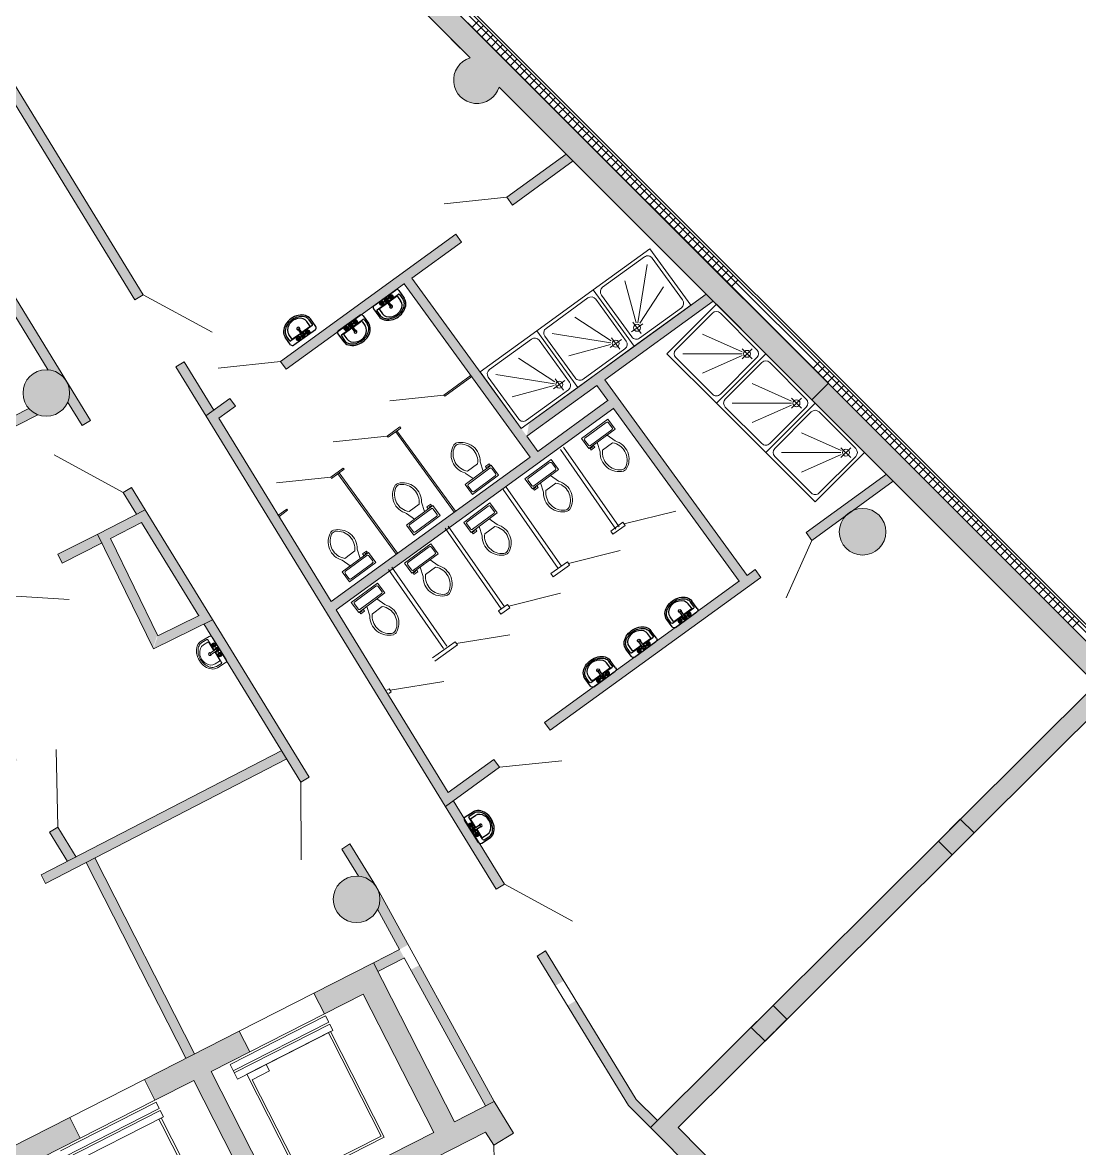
# Model space of a CAD drawing. Header units: millimetres. Extents: x 72919 to 485785, y -53256 to 338519.
# Drawn here: x 359332 to 372947, y 57430 to 71936 of the extents above; entities that cross this region are included whole.
import ezdxf

# ---------------------------------------------------------------- set-up
doc = ezdxf.new("R2010")
doc.units = ezdxf.units.MM
doc.linetypes.add('CONTI', pattern=[0])
for name, color, linetype, lineweight in [('door', 177, 'Continuous', 9), ('equipments', 137, 'CONTI', 20), ('lifts', 7, 'Continuous', 35), ('wall', 5, 'Continuous', 40)]:
    doc.layers.add(name, color=color, linetype=linetype, lineweight=lineweight)

# ---------------------------------------------------------------- blocks, each defined once
blk = doc.blocks.new('meb-WC')
at = {"color": 0}
for p, q in [((190, -120), (190, -40)), ((-200, -190), (-200, -170)), ((-200, -170), (-160, -170)), ((-140, -190), (-200, -190)), ((-160, -170), (-160, -160)), ((-140, -160), (-140, -190)), ((-80, -160), (-120, -280)), ((80, -280), (-80, -280)), ((80, -160), (120, -280))]:
    blk.add_line(p, q, dxfattribs=at)
blk.add_lwpolyline([(210, -160), (210, 0), (-210, 0), (-210, -160)], close=True, dxfattribs=at)
for points in [[(-190, -40), (-190, -120)], [(170, -20), (-170, -20)], [(-170, -140), (170, -140)]]:
    blk.add_lwpolyline(points, dxfattribs=at)
for centre, radius, start, end in [((-172, -38), 17.7, 81.8699, 188.1301), ((-172, -122), 17.7, 171.8699, 278.1301), ((172, -38), 17.7, 351.8699, 98.1301), ((172, -122), 17.7, 261.8699, 8.1301), ((70, -432), 243, 141.4691, 247.9714), ((84, -436), 227, 136.3677, 238.9468), ((-70, -432), 243, 292.0284, 38.5307), ((-84, -436), 227, 301.053, 43.6321), ((0, -558), 80, 245.7318, 294.2682), ((0, -580), 80, 254.8605, 285.1395)]:
    blk.add_arc(centre, radius, start, end, dxfattribs=at)
blk = doc.blocks.new('meb-sink400')
at = {"color": 0}
for p, q in [((-170, 0), (170, 0)), ((-200, -30), (-200, -150)), ((-180, -77), (-180, -150)), ((-170, -67), (-10, -67)), ((-144, -83), (-144, -150)), ((-134, -73), (-10, -73)), ((-82, -33), (-88, -33)), ((-82, -38), (-88, -38)), ((-75, -26), (-75, -20)), ((-75, -45), (-75, -50)), ((-70, -26), (-70, -20)), ((-70, -45), (-70, -50)), ((-63, -33), (-58, -33)), ((-63, -38), (-58, -38)), ((-10, -53), (-10, -125)), ((10, -125), (10, -53)), ((10, -67), (170, -67)), ((10, -73), (134, -73)), ((63, -33), (58, -33)), ((63, -38), (58, -38)), ((70, -26), (70, -20)), ((70, -45), (70, -50)), ((75, -26), (75, -20)), ((75, -45), (75, -50)), ((82, -33), (88, -33)), ((82, -38), (88, -38)), ((144, -83), (144, -150)), ((180, -77), (180, -150)), ((200, -30), (200, -150))]:
    blk.add_line(p, q, dxfattribs=at)
for centre, radius in [((-72, -35), 27.5), ((-92, -35), 5.59), ((-72, -35), 10), ((-72, -15), 5.59), ((-72, -55), 5.59), ((-52, -35), 5.59), ((0, -35), 10), ((72, -35), 27.5), ((52, -35), 5.59), ((72, -35), 10), ((72, -15), 5.59), ((72, -55), 5.59), ((92, -35), 5.59)]:
    blk.add_circle(centre, radius, dxfattribs=at)
for centre, radius, start, end in [((-170, -30), 30, 90, 180), ((-170, -77), 10, 90, 180), ((-134, -83), 10, 90, 180), ((-72, -35), 20, 105.2407, 164.2093), ((-72, -35), 20, 196.2342, 253.9047), ((-72, -35), 20, 16.4412, 74.0789), ((-72, -35), 20, 286.12, 344.0884), ((0, -35), 30, 289.6514, 250.3603), ((0, -35), 20, 300.3431, 239.7554), ((0, -139), 18.9, 122.0133, 57.9867), ((0, -125), 10, 180, 0), ((72, -35), 20, 106.12, 164.0884), ((72, -35), 20, 196.4413, 254.0789), ((72, -35), 20, 16.2342, 73.9047), ((72, -35), 20, 285.2407, 344.2093), ((134, -83), 10, 0, 90), ((170, -30), 30, 0, 90), ((170, -77), 10, 0, 90)]:
    blk.add_arc(centre, radius, start, end, dxfattribs=at)
for major_axis, ratio in [((-200, 0), 0.75), ((-144, 0), 0.803012)]:
    blk.add_ellipse((0, -150), major_axis=major_axis, ratio=ratio, start_param=0, end_param=3.141593, dxfattribs=at)
blk.add_open_spline([(-180, -150), (-180, -168), (-175, -187), (-153, -221), (-136, -237), (-95, -262), (-70, -271), (-17, -281), (11, -281), (64, -273), (90, -264), (132, -240), (149, -225), (173, -191), (179, -173), (180, -153), (180, -151), (180, -150)], degree=3, knots=[0, 0, 0, 0, 0.443801, 0.443801, 0.887603, 0.887603, 1.331404, 1.331404, 1.775206, 1.775206, 2.219007, 2.219007, 2.662809, 2.662809, 3.10661, 3.10661, 3.141593, 3.141593, 3.141593, 3.141593], dxfattribs=at)
blk = doc.blocks.new('shover')
at = {"color": 0}
for p, q in [((0, 0), (-900, 0)), ((-900, 0), (-900, -900)), ((0, -900), (0, 0)), ((-855, -117), (-855, -783)), ((-117, -45), (-783, -45)), ((-169, -82), (-169, -262)), ((-45, -783), (-45, -117)), ((-233, -197), (-754, -397)), ((-214, -217), (-754, -757)), ((-197, -233), (-397, -754)), ((-259, -172), (-79, -172)), ((-783, -855), (-117, -855)), ((-900, -900), (0, -900))]:
    blk.add_line(p, q, dxfattribs=at)
blk.add_circle((-169, -172), 45)
for centre, start, end in [((-783, -117), 90, 180), ((-117, -117), 0, 90), ((-783, -783), 180, 270), ((-117, -783), 270, 0)]:
    blk.add_arc(centre, 72, start, end, dxfattribs=at)

msp = doc.modelspace()

# ---------------------------------------------------------------- hatches: boundary and pattern name
at = {"ltscale": 500, "true_color": 0x000000}
h = msp.add_hatch(color=18, dxfattribs=at)
h.dxf.hatch_style = 1
edge = h.paths.add_edge_path()
edge.add_line((360305.69984, 76694.77037), (376528.51519, 60471.95502))
edge.add_line((376528.51519, 60471.95502), (375421.37394, 59559.01294))
edge.add_arc((375121.37416, 59558.65153), 300, -299.100038895, 0.06902313, ccw=False)
edge.add_line((375267.27495, 59820.7831), (376082.87999, 60493.32616))
edge.add_line((376082.87999, 60493.32616), (365471.55657, 71104.64957))
edge.add_arc((365184.81902, 71192.86281), 300, 107.100227327, 342.899772673, ccw=False)
edge.add_line((365096.60578, 71479.60036), (359673.61185, 76902.59429))
edge.add_line((359673.61185, 76902.59429), (359928.27879, 77157.26123))
edge.add_arc((360140.41082, 76945.1292), 300, -56.566869317, 135, ccw=False)
h = msp.add_hatch(color=18, dxfattribs=at)
h.dxf.hatch_style = 1
edge = h.paths.add_edge_path()
edge.add_line((360305.69984, 76694.77037), (376528.51519, 60471.95502))
edge.add_line((376528.51519, 60471.95502), (375421.37394, 59559.01294))
edge.add_arc((375121.37416, 59558.65153), 300, -299.100038895, 0.06902313, ccw=False)
edge.add_line((375267.27495, 59820.7831), (376082.87999, 60493.32616))
edge.add_line((376082.87999, 60493.32616), (365471.55657, 71104.64957))
edge.add_arc((365184.81902, 71192.86281), 300, 107.100227327, 342.899772673, ccw=False)
edge.add_line((365096.60578, 71479.60036), (359673.61185, 76902.59429))
edge.add_line((359673.61185, 76902.59429), (359928.27879, 77157.26123))
edge.add_arc((360140.41082, 76945.1292), 300, -56.566869317, 135, ccw=False)
h = msp.add_hatch(color=18, dxfattribs=at)
h.dxf.hatch_style = 1
h.paths.add_polyline_path([(360886.96843, 68427.11025), (360780.3884, 68361.79793), (358198.94317, 72574.33369), (358305.66572, 72639.41343)])
h = msp.add_hatch(color=18, dxfattribs=at)
h.dxf.hatch_style = 1
edge = h.paths.add_edge_path()
edge.add_arc((359636.90708, 67158.17491), 305.07322, 36.591659339, 85.603513804)
edge.add_line((359660.29335, 67462.35045), (358132.82193, 69957.93015))
edge.add_line((358132.82193, 69957.93015), (354647.31613, 68291.80354))
edge.add_line((354647.31613, 68291.80354), (354593.43611, 68404.51405))
edge.add_line((354593.43611, 68404.51405), (358065.74501, 70064.41311))
edge.add_line((358065.74501, 70064.41311), (357616.51656, 70797.48732))
edge.add_line((357616.51656, 70797.48732), (357723.09658, 70862.79964))
edge.add_line((357723.09658, 70862.79964), (359881.85167, 67340.0315))
h = msp.add_hatch(color=18, dxfattribs=at)
h.dxf.hatch_style = 1
h.paths.add_polyline_path([(365642.51717, 69584.77325), (365571.98294, 69681.85529), (366337.88814, 70238.318), (366423.79866, 70152.40748)])
h = msp.add_hatch(color=18, dxfattribs=at)
h.dxf.hatch_style = 1
h.paths.add_polyline_path([(362730.05599, 67468.74634), (362659.52176, 67565.82838), (364916.67917, 69205.74924), (364987.2134, 69108.6672)])
h = msp.add_hatch(color=18, dxfattribs=at)
h.dxf.hatch_style = 1
h.paths.add_polyline_path([(364251.00794, 68573.78262), (364348.08998, 68644.31685), (365970.37727, 66411.42995), (365873.29523, 66340.89571)])
h = msp.add_hatch(color=18, dxfattribs=at)
h.dxf.hatch_style = 1
h.paths.add_polyline_path([(365829.30881, 66605.59402), (365855.85662, 66773.21029), (368142.00895, 68434.19719), (368227.91947, 68348.28667)])
h = msp.add_hatch(color=18, dxfattribs=at)
h.dxf.hatch_style = 1
edge = h.paths.add_edge_path()
edge.add_arc((359638.39608, 67163.15066), 300, 0, 360)
h = msp.add_hatch(color=18, dxfattribs=at)
h.dxf.hatch_style = 1
h.paths.add_polyline_path([(361308.11195, 67500.63136), (361694.17096, 66870.64032), (361795.61079, 66944.34067), (361414.69198, 67565.94368)])
h = msp.add_hatch(color=18, dxfattribs=at)
h.dxf.hatch_style = 1
h.paths.add_polyline_path([(359529.95906, 66883.434, -0.11983052), (359413.63136, 66964.45285), (358676.44367, 66588.83554), (358731.39337, 66476.54303)])
h.paths.add_polyline_path([(359894.18813, 67319.90023, -0.13831676), (359938.39608, 67163.15066, -0.0998778968), (359914.92526, 67046.8252), (360100.57636, 66743.87013), (360207.15639, 66809.18245)])
h = msp.add_hatch(color=18, dxfattribs=at)
h.dxf.hatch_style = 1
h.paths.add_polyline_path([(366735.40785, 67263.91351), (366832.48988, 67334.44774), (368664.27419, 64813.21293), (368567.19215, 64742.6787)])
h = msp.add_hatch(color=18, dxfattribs=at)
h.dxf.hatch_style = 1
h.paths.add_polyline_path([(361857.06748, 66834.48307), (361696.79153, 66866.36393), (362004.21799, 67089.72233), (362074.75222, 66992.64029)])
h = msp.add_hatch(color=18, dxfattribs=at)
h.dxf.hatch_style = 1
h.paths.add_polyline_path([(363366.51647, 64371.28618), (363303.62276, 64473.91938), (366876.47631, 67069.74943), (366947.01054, 66972.66739)])
h = msp.add_hatch(color=18, dxfattribs=at)
h.dxf.hatch_style = 1
h.paths.add_polyline_path([(361696.79153, 66866.36393), (361864.4078, 66839.81612), (364811.19417, 62013.78644), (364776.70564, 61840.4009)])
h = msp.add_hatch(color=18, dxfattribs=at)
h.dxf.hatch_style = 1
h.paths.add_polyline_path([(369495.2844, 65268.64903), (369424.75017, 65365.73107), (370459.02814, 66117.178), (370544.93865, 66031.26749)])
h = msp.add_hatch(color=18, dxfattribs=at)
h.dxf.hatch_style = 1
h.paths.add_polyline_path([(360734.87994, 65948.01589), (360632.56312, 65885.31606), (360805.57371, 65602.98843), (360912.82485, 65657.63618)])
h.paths.add_polyline_path([(360352.17969, 65231.68186), (360297.37462, 65344.0454), (359788.89702, 65084.96047), (359844.6411, 64973.07803)])
h = msp.add_hatch(color=18, dxfattribs=at)
h.dxf.hatch_style = 1
h.paths.add_polyline_path([(360301.83032, 65346.31572), (360912.82485, 65657.63618), (361778.28599, 64245.33195), (361019.37134, 63875.18455), (361074.62076, 64035.64373), (361606.94204, 64295.27416), (360868.50665, 65500.29121), (360461.77785, 65292.11867), (361069.83954, 64045.44638), (361015.50304, 63883.1155)])
h = msp.add_hatch(color=18, dxfattribs=at)
h.dxf.hatch_style = 1
edge = h.paths.add_edge_path()
edge.add_arc((370153.09659, 65375.75717), 300, 0, 360)
h = msp.add_hatch(color=18, dxfattribs=at)
h.dxf.hatch_style = 1
h.paths.add_polyline_path([(366130.70295, 62817.95718), (366057.22979, 62919.08431), (368769.4464, 64889.62502), (368839.98063, 64792.54298)])
h = msp.add_hatch(color=18, dxfattribs=at)
h.dxf.hatch_style = 1
h.paths.add_polyline_path([(357956.02506, 64010.76169), (357898.72434, 64121.85629), (356085.61003, 63198.0064), (356141.35623, 63086.11972)])
h.paths.add_polyline_path([(358223.11089, 64146.85196), (358210.79004, 64140.57402), (358111.71505, 64089.47044), (359157.02986, 62367.56384), (359263.88184, 62432.43028)])
h.paths.add_polyline_path([(359788.25925, 61569.22206), (359681.4069, 61504.3554), (359907.52271, 61131.31305), (360018.88258, 61188.75325)])
h.paths.add_polyline_path([(359033.84959, 64559.95379), (358978.10339, 64671.84048), (358166.02825, 64258.05768), (358223.32897, 64146.96308)])
h = msp.add_hatch(color=18, dxfattribs=at)
h.dxf.hatch_style = 1
h.paths.add_polyline_path([(362886.28019, 62437.24975), (362779.69893, 62371.93945), (362915.86566, 62149.73554), (363022.44568, 62215.04787)])
h.paths.add_polyline_path([(361780.91057, 64241.04904), (361668.04168, 64185.9992), (362779.69893, 62371.93945), (362886.28019, 62437.24975)])
h.paths.add_polyline_path([(362667.54774, 62554.95357), (362511.59692, 62474.51302), (362577.08637, 62367.64395), (362733.03719, 62448.08449)])
h = msp.add_hatch(color=18, dxfattribs=at)
h.dxf.hatch_style = 1
h.paths.add_polyline_path([(367418.74089, 57696.99294), (367775.79884, 57699.61748), (369430.54365, 59346.29451), (369430.54365, 59346.29451), (369700.20176, 59614.03413), (369699.24594, 59614.9968), (371335.32099, 61241.78501), (371331.66808, 61245.64826), (371607.77967, 61506.72753), (371604.12675, 61510.59077), (373339.68421, 63236.37588), (373162.91931, 63413.16038), (371432.94823, 61691.62535), (371437.57529, 61690.12649), (371161.4637, 61429.04722), (371163.50389, 61423.49493), (369523.75575, 59791.74447), (369524.05717, 59791.44089), (369254.39906, 59523.70127), (369254.39906, 59523.70127)])
h = msp.add_hatch(color=18, dxfattribs=at)
h.dxf.hatch_style = 1
h.paths.add_polyline_path([(361238.29088, 59258.87696, -0.0006088544), (361128.24454, 59199.51891), (361437.32601, 58592.91251), (361548.70182, 58649.66132)])
h.paths.add_polyline_path([(360262.58479, 61173.80759), (360151.49126, 61116.50476), (361128.24454, 59199.51891, 0.0006088544), (361238.29088, 59258.87696)])
h.paths.add_polyline_path([(362577.08637, 62367.64395), (362511.59692, 62474.51302), (359570.09708, 60957.2665), (359627.3992, 60846.17435)])
h = msp.add_hatch(color=18, dxfattribs=at)
h.dxf.hatch_style = 1
h.paths.add_polyline_path([(364776.70564, 61840.4009), (364803.25345, 62008.01717), (365401.92603, 62442.97825), (365472.46026, 62345.89621)])
h = msp.add_hatch(color=18, dxfattribs=at)
h.dxf.hatch_style = 1
h.paths.add_polyline_path([(364880.76605, 61909.82486), (364779.34048, 61836.10123), (365432.39563, 60770.41209), (365538.97565, 60835.72441)])
h = msp.add_hatch(color=18, dxfattribs=at)
h.dxf.hatch_style = 1
edge = h.paths.add_edge_path()
edge.add_line((364299.02805, 60055.06585), (364189.43823, 59995.08238))
edge.add_line((364189.43823, 59995.08238), (363906.17511, 60511.0685))
edge.add_arc((363635.5101, 60640.45341), 300, 334.450989518, 445.814665287)
edge.add_line((363657.40498, 60939.65336), (363443.58921, 61288.56898))
edge.add_line((363443.58921, 61288.56898), (363550.16923, 61353.8813))
edge.add_line((363550.16923, 61353.8813), (363891.3078, 60797.19375))
edge.add_line((363891.3078, 60797.19375), (364299.02805, 60055.06585))
h = msp.add_hatch(color=18, dxfattribs=at)
h.dxf.hatch_style = 1
edge = h.paths.add_edge_path()
edge.add_arc((363635.5101, 60640.45341), 300, 0, 360)
h = msp.add_hatch(color=18, dxfattribs=at)
h.dxf.hatch_style = 1
h.paths.add_polyline_path([(364068.69466, 59933.56045), (363851.41395, 59822.85037), (363908.16277, 59711.47456), (364134.20894, 59826.65086)])
h.paths.add_polyline_path([(364189.43823, 59995.08238), (364068.69466, 59933.56045), (364134.20894, 59826.65086), (364249.62034, 59885.45592)])
h.paths.add_polyline_path([(364443.45644, 59792.12014), (364333.88089, 59731.96868), (365296.7456, 57978.03466), (365408.17432, 58034.81043)])
h = msp.add_hatch(color=18, dxfattribs=at)
h.dxf.hatch_style = 1
h.paths.add_polyline_path([(366066.6992, 59974.55785), (365960.11918, 59909.24552), (367139.03265, 57985.43359), (367422.31376, 57700.54839), (367510.91784, 57788.72048), (367237.97592, 58063.20795)])
h.paths.add_polyline_path([(366301.76652, 59590.83205), (366458.51609, 59335.04), (366351.9931, 59269.7654), (366195.24353, 59525.55745)], flags=16)
h = msp.add_hatch(color=18, dxfattribs=at)
h.dxf.hatch_style = 1
edge = h.paths.add_edge_path()
edge.add_line((363851.25414, 59822.87033), (364895.43229, 57773.55532))
edge.add_line((364895.43229, 57773.55532), (365408.17432, 58034.81043))
edge.add_line((365408.17432, 58034.81043), (365657.58269, 57627.81296))
edge.add_line((365657.58269, 57627.81296), (365657.57184, 57627.83066))
edge.add_line((365657.57184, 57627.83066), (365401.77979, 57471.08109))
edge.add_line((365401.77979, 57471.08109), (365297.28008, 57641.60913))
edge.add_line((365297.28008, 57641.60913), (357906.7533, 53875.94765))
edge.add_line((357906.7533, 53875.94765), (359424.08732, 50212.77928))
edge.add_arc((359384.92946, 49915.34582), 300, 57, 82.500000012, ccw=False)
edge.add_line((359548.32117, 50166.94699), (367046.89753, 53987.66248))
edge.add_arc((367632.62412, 54117.75615), 600, 135.977512186, 192.522487814, ccw=False)
edge.add_line((367201.18386, 54534.72054), (366342.27721, 55936.3288))
edge.add_line((366342.27721, 55936.3288), (366598.06926, 56093.07837))
edge.add_line((366598.06926, 56093.07837), (367456.97591, 54691.47011))
edge.add_arc((367632.62412, 54117.75615), 600, -138.522487814, 107.022487814, ccw=False)
edge.add_line((367183.09468, 53720.36052), (359684.51832, 49899.64503))
edge.add_arc((359384.92946, 49915.34582), 300, 142.499999996, 357, ccw=False)
edge.add_line((359146.92346, 50097.97425), (357523.46476, 54017.35025))
edge.add_line((357523.46476, 54017.35025), (360217.64804, 55390.1052))
edge.add_line((360217.64804, 55390.1052), (359173.46989, 57439.4202))
edge.add_line((359173.46989, 57439.4202), (359939.7355, 57829.85203))
edge.add_line((359939.7355, 57829.85203), (360075.93265, 57562.55008))
edge.add_line((360075.93265, 57562.55008), (359576.969, 57308.3154))
edge.add_line((359576.969, 57308.3154), (360484.95, 55526.30235))
edge.add_line((360484.95, 55526.30235), (362445.16435, 56525.08145))
edge.add_line((362445.16435, 56525.08145), (361537.18335, 58307.0945))
edge.add_line((361537.18335, 58307.0945), (361038.2197, 58052.85982))
edge.add_line((361038.2197, 58052.85982), (360902.02255, 58320.16177))
edge.add_line((360902.02255, 58320.16177), (362122.70149, 58942.12876))
edge.add_line((362122.70149, 58942.12876), (362258.89864, 58674.8268))
edge.add_line((362258.89864, 58674.8268), (361759.93498, 58420.59212))
edge.add_line((361759.93498, 58420.59212), (362667.91598, 56638.57907))
edge.add_line((362667.91598, 56638.57907), (364628.13033, 57637.35817))
edge.add_line((364628.13033, 57637.35817), (363720.14934, 59419.37122))
edge.add_line((363720.14934, 59419.37122), (363221.18568, 59165.13654))
edge.add_line((363221.18568, 59165.13654), (363084.98853, 59432.4385))
edge.add_line((363084.98853, 59432.4385), (363851.25414, 59822.87033))
h = msp.add_hatch(color=18, dxfattribs=at)
h.dxf.hatch_style = 1
h.paths.add_polyline_path([(367763.52572, 57711.95074), (367406.65729, 57708.6357), (369174.07751, 55938.86517), (368999.31474, 55757.48523), (369179.34489, 55584.023), (369350.39479, 55761.54948), (370973.97019, 54128.78049), (371152.96308, 54303.32986)])

# ---------------------------------------------------------------- linework, layer by layer
at = {"color": 18, "ltscale": 500, "true_color": 0x000000}
for p, q in [((371128.61565, 61388.62247), (371411.40827, 61671.51526)), ((371411.40827, 61671.51526), (371588.21627, 61494.76988)), ((371305.42365, 61211.87708), (371128.61565, 61388.62247)), ((371588.21627, 61494.76988), (371305.42365, 61211.87708)), ((368719.24693, 58989.67814), (369002.03955, 59272.57094)), ((369002.03955, 59272.57094), (369178.84754, 59095.82555)), ((369178.84754, 59095.82555), (368896.05492, 58812.93275)), ((368896.05492, 58812.93275), (368719.24693, 58989.67814))]:
    msp.add_line(p, q, dxfattribs=at)
for points in [[(415650.43379, 180914.99944, 0.4142135624), (336810.43379, 259754.99944), (221610.43379, 259754.99944, 0.4142135624), (142770.43379, 180914.99944), (142770.43379, 104414.99944, 0.4142135624), (221610.43379, 25574.99944), (336810.43379, 25574.99944, 0.4142135624), (415650.43379, 104414.99944)], [(414950.43379, 180914.99944, 0.4142135624), (336810.43379, 259054.99944), (221610.43379, 259054.99944, 0.4142135624), (143470.43379, 180914.99944), (143470.43379, 104414.99944, 0.4142135624), (221610.43379, 26274.99944), (336810.43379, 26274.99944, 0.4142135624), (414950.43379, 104414.99944)]]:
    msp.add_lwpolyline(points, format="xyb", close=True, dxfattribs=at)
at = {"layer": 'door', "linetype": 'ByBlock', "ltscale": 0.1}
for p, q in [((365569.04401, 69685.90038), (364763.48128, 69601.23232)), ((360886.96843, 68427.11025), (361774.57371, 67945.1799)), ((362656.58283, 67569.87347), (361851.0201, 67485.20541)), ((359740.69463, 66364.63391), (360628.29992, 65882.70357)), ((369498.22332, 65264.60395), (369168.76664, 64524.63213)), ((359033.88978, 64559.97427), (359932.19594, 64504.78334)), ((359788.25925, 61569.22206), (359765.96217, 62568.97345)), ((365475.39919, 62341.85113), (366280.96192, 62426.51918)), ((362915.86566, 62149.73554), (362919.20453, 61149.74112)), ((365538.97565, 60835.72441), (366417.79276, 60358.56565)), ((365401.77979, 57471.08109), (365425.33905, 56571.3895))]:
    msp.add_line(p, q, dxfattribs=at)
at = {"layer": 'equipments'}
for p, q in [((365109.17441, 67392.61781), (364758.07912, 67137.53215)), ((365120.93011, 67376.43747), (364769.83483, 67121.35182)), ((364758.07912, 67137.53215), (364061.9138, 67064.36223)), ((364769.83483, 67121.35182), (364758.07912, 67137.53215)), ((364029.96383, 66608.52543), (363333.7985, 66535.3555)), ((364191.76723, 66726.08248), (364029.96383, 66608.52543)), ((364041.71954, 66592.34509), (364029.96383, 66608.52543)), ((364203.52293, 66709.90214), (364041.71954, 66592.34509)), ((364891.1667, 65627.33757), (364138.80157, 66662.87932)), ((364907.34704, 65639.09327), (364154.98191, 66674.63502)), ((364203.52293, 66709.90214), (364191.76723, 66726.08248)), ((366301.45927, 66465.07384), (367017.3764, 65438.62372)), ((366260.44897, 66436.47043), (366976.3661, 65410.02031)), ((363463.65193, 66197.07575), (363301.84854, 66079.5187)), ((363475.40764, 66180.89541), (363313.60424, 66063.33836)), ((363475.40764, 66180.89541), (363463.65193, 66197.07575)), ((363301.84854, 66079.5187), (362605.68321, 66006.34878)), ((363313.60424, 66063.33836), (363301.84854, 66079.5187)), ((364146.87106, 65086.57513), (363394.50594, 66122.11689)), ((364163.0514, 65098.33084), (363410.68628, 66133.87259)), ((365522.53632, 65921.21792), (366232.3876, 64903.46474)), ((365563.27386, 65950.21241), (366273.12514, 64932.45923)), ((362735.53664, 65668.06902), (362622.27426, 65585.77909)), ((362747.29234, 65651.88868), (362632.75654, 65568.67355)), ((362747.29234, 65651.88868), (362735.53664, 65668.06902)), ((367080.28589, 65476.26141), (367745.59627, 65641.52785)), ((364815.54162, 65449.03879), (365539.84952, 64410.55835)), ((366908.75749, 65384.86358), (367066.69853, 65497.27639)), ((366937.75067, 65344.1279), (367093.87325, 65455.24644)), ((367066.69853, 65497.27639), (367093.87325, 65455.24644)), ((364774.80409, 65420.0443), (365499.11198, 64381.56386)), ((366937.75067, 65344.1279), (366908.75749, 65384.86358)), ((366365.11524, 64967.24655), (367030.42561, 65132.51298)), ((366138.01741, 64836.29779), (366351.52788, 64988.26152)), ((366351.52788, 64988.26152), (366378.7026, 64946.23158)), ((364046.16549, 64891.49506), (364756.01677, 63873.74187)), ((364087.1758, 64920.09847), (364797.02707, 63902.34529)), ((366167.01058, 64795.5621), (366378.7026, 64946.23158)), ((366167.01058, 64795.5621), (366138.01741, 64836.29779)), ((365594.37515, 64418.68075), (366259.68553, 64583.94718)), ((365462.92509, 64355.80824), (365580.78779, 64439.69572)), ((365580.78779, 64439.69572), (365607.96252, 64397.66578)), ((365491.91827, 64315.07256), (365462.92509, 64355.80824)), ((365491.91827, 64315.07256), (365607.96252, 64397.66578)), ((364919.28284, 63938.1912), (365610.43119, 64049.15945)), ((364612.38006, 63750.44214), (364905.69548, 63959.20617)), ((364641.37323, 63709.70646), (364932.8702, 63917.17623)), ((364905.69548, 63959.20617), (364932.8702, 63917.17623)), ((364066.01138, 63336.65576), (364757.15973, 63447.62402)), ((364025.8816, 63333.0083), (364054.97944, 63353.71837)), ((364052.61371, 63290.66333), (364082.15417, 63311.68842)), ((364054.97944, 63353.71837), (364082.15417, 63311.68842))]:
    msp.add_line(p, q, dxfattribs=at)
at = {"layer": 'lifts', "color": 0, "lineweight": 20, "ltscale": 100000}
for p, q in [((363085.11649, 59432.47857), (362122.83391, 58942.16007)), ((360902.16063, 58320.18196), (359939.87805, 57829.86346))]:
    msp.add_line(p, q, dxfattribs=at)
for points in [[(363234.93603, 59138.44778), (362005.35273, 58511.92969)], [(363275.7959, 59058.25757), (362046.21261, 58431.73948)], [(363221.31607, 59165.17785), (362259.03349, 58674.85935)], [(363234.93603, 59138.44778), (363275.7959, 59058.25757)], [(363289.41586, 59031.52749), (362059.83257, 58405.00941)], [(363330.27574, 58951.33728), (362100.69244, 58324.81919)], [(363315.49045, 58837.18214), (363272.36058, 58921.82737)], [(363289.41586, 59031.52749), (363330.27574, 58951.33728)], [(363315.49045, 58837.18214), (363951.08851, 57589.7788)], [(362100.69244, 58324.81919), (362005.35273, 58511.92969)], [(362513.5883, 58428.58339), (362470.45843, 58513.22862)], [(363951.08851, 57589.7788), (362926.43576, 57067.68039), (362290.8377, 58315.08374), (362513.5883, 58428.58339)], [(361051.98017, 58026.15118), (359822.39688, 57399.63309)], [(361038.36022, 58052.88125), (360076.07764, 57562.56274)], [(361051.98017, 58026.15118), (361092.84005, 57945.96096)], [(361092.84005, 57945.96096), (359863.25675, 57319.44287)], [(361106.46001, 57919.23089), (359876.87671, 57292.7128)], [(361106.46001, 57919.23089), (361147.31988, 57839.04067)], [(361147.31988, 57839.04067), (359917.73659, 57212.52259)], [(361116.1348, 57823.15072), (361808.48269, 56464.37208), (360730.3698, 55915.03375), (360038.02191, 57273.8124)], [(361132.5346, 57724.88554), (361089.40473, 57809.53076)], [(361132.5346, 57724.88554), (361768.13266, 56477.48219)]]:
    msp.add_lwpolyline(points, dxfattribs=at)
msp.add_lwpolyline([(363991.43854, 57576.66868), (362913.32565, 57027.33036), (362220.97776, 58386.109), (363299.09065, 58935.44733)], close=True, dxfattribs=at)
at = {"layer": 'wall', "color": 18, "lineweight": 18, "ltscale": 0.007407, "true_color": 0x000000}
for p, q in [((377086.57272, 60022.99077), (360360.24648, 76749.31701)), ((377086.57272, 60022.99077), (360360.24648, 76749.31701)), ((360780.3884, 68361.79793), (358198.94317, 72574.33369)), ((360886.96843, 68427.11025), (358305.52319, 72639.64601)), ((365066.16649, 71934.30372), (369711.85805, 67288.61216)), ((365096.60578, 71479.60036), (364854.03446, 71722.17168)), ((369499.72601, 67076.48013), (365471.55657, 71104.64957)), ((357723.09658, 70862.79964), (360207.15639, 66809.18245)), ((366334.94922, 70242.36308), (365569.04401, 69685.90038)), ((366423.79866, 70152.40748), (365642.51717, 69584.77325)), ((359662.20706, 67459.22382), (358132.82193, 69957.93015)), ((365642.51717, 69584.77325), (365569.04401, 69685.90038)), ((364913.74025, 69209.79432), (362656.58283, 67569.87347)), ((364987.2134, 69108.6672), (364913.74025, 69209.79432)), ((364987.2134, 69108.6672), (364348.08998, 68644.31685)), ((364348.08998, 68644.31685), (365755.83566, 66706.72115)), ((364251.00794, 68573.78262), (362730.05599, 67468.74634)), ((364246.96285, 68570.84369), (365869.25015, 66337.95679)), ((360886.96843, 68427.11025), (360780.3884, 68361.79793)), ((368139.07003, 68438.24227), (365755.83566, 66706.72115)), ((368227.91947, 68348.28667), (366832.48988, 67334.44774)), ((361308.11195, 67500.63136), (361414.69198, 67565.94368)), ((361696.79153, 66866.36393), (361308.11195, 67500.63136)), ((361414.69198, 67565.94368), (361798.23136, 66940.06428)), ((362656.58283, 67569.87347), (362730.05599, 67468.74634)), ((366832.48988, 67334.44774), (368664.27419, 64813.21293)), ((366731.36276, 67260.97458), (365829.30881, 66605.59402)), ((366731.36276, 67260.97458), (366872.43122, 67066.8105)), ((369711.85805, 67288.61216), (369499.72601, 67076.48013)), ((360100.57636, 66743.87013), (359913.00776, 67049.95427)), ((362001.27907, 67093.76741), (361693.85261, 66870.40902)), ((362001.27907, 67093.76741), (362074.75222, 66992.64029)), ((366876.47631, 67069.74943), (365970.37727, 66411.42995)), ((358676.3717, 66588.79887), (359414.82272, 66965.05988)), ((362074.75222, 66992.64029), (361861.06961, 66837.39079)), ((366949.94946, 66968.6223), (363373.19464, 64369.95781)), ((366945.90438, 66965.68338), (368563.14707, 64739.73978)), ((360207.15639, 66809.18245), (360100.57636, 66743.87013)), ((364776.70564, 61840.4009), (361696.79153, 66866.36393)), ((363307.88596, 64476.53188), (361861.33068, 66837.09556)), ((365829.30881, 66605.59402), (365970.37727, 66411.42995)), ((365869.25015, 66337.95679), (363307.68036, 64476.8674)), ((370459.02814, 66117.178), (369424.75017, 65365.73107)), ((370547.87758, 66027.2224), (369498.22332, 65264.60395)), ((360734.87994, 65948.01589), (360628.29992, 65882.70357)), ((360801.31051, 65600.37594), (360628.29992, 65882.70357)), ((360912.82485, 65657.63618), (360734.87994, 65948.01589)), ((360301.83032, 65346.31572), (360912.82485, 65657.63618)), ((360912.82485, 65657.63618), (361778.28599, 64245.33195)), ((360464.05591, 65287.66777), (360866.66282, 65493.73065)), ((361602.67884, 64292.66167), (360866.66282, 65493.73065)), ((361017.06929, 63868.49875), (360297.33638, 65344.12381)), ((360463.97017, 65287.62389), (361074.62076, 64035.64373)), ((369424.75017, 65365.73107), (369498.22332, 65264.60395)), ((368769.4464, 64889.62502), (368664.27419, 64813.21293)), ((368769.4464, 64889.62502), (368842.91956, 64788.49789)), ((368567.19215, 64742.6787), (366057.22979, 62919.08431)), ((368842.91956, 64788.49789), (366130.70295, 62817.95718)), ((361074.62076, 64035.64373), (361606.94204, 64295.27416)), ((364815.45737, 62016.39893), (363373.19464, 64369.95781)), ((361017.06929, 63868.49875), (361780.47785, 64240.83798)), ((362915.86566, 62149.73554), (361665.66866, 64189.87162)), ((363022.44568, 62215.04787), (361778.28599, 64245.33195)), ((371432.94823, 61691.62535), (373162.98269, 63413.22345)), ((366130.70295, 62817.95718), (366057.22979, 62919.08431)), ((359570.09708, 60957.2665), (362672.33097, 62557.42079)), ((359627.3992, 60846.17435), (362737.49293, 62450.3828)), ((365401.92603, 62442.97825), (364815.25177, 62016.73445)), ((365475.39919, 62341.85113), (365401.92603, 62442.97825)), ((365475.39919, 62341.85113), (364779.64457, 61836.35581)), ((363022.44568, 62215.04787), (362915.86566, 62149.73554)), ((365432.39563, 60770.41209), (364776.70564, 61840.4009)), ((364878.14547, 61914.10125), (365538.97565, 60835.72441)), ((371165.24623, 61425.26603), (371431.59928, 61690.33688)), ((371430.25033, 61689.0484), (371432.94823, 61691.62535)), ((359681.4069, 61504.3554), (359788.25925, 61569.22206)), ((360021.48052, 61184.46733), (359788.25925, 61569.22206)), ((359910.29896, 61126.73284), (359681.40515, 61504.3583)), ((369523.75575, 59791.74447), (371163.50389, 61423.49493)), ((371163.50389, 61423.49493), (371165.24623, 61425.26603)), ((363550.16923, 61353.8813), (363443.58921, 61288.56898)), ((363659.32247, 60936.52429), (363443.58921, 61288.56898)), ((363891.3078, 60797.19375), (363550.16923, 61353.8813)), ((361437.36712, 58592.83181), (360151.47997, 61116.52692)), ((361548.74293, 58649.58064), (360262.58479, 61173.80759)), ((359570.09708, 60957.2665), (359627.3992, 60846.17435)), ((363898.48869, 60784.82189), (365408.17432, 58034.81043)), ((365538.97565, 60835.72441), (365432.39563, 60770.41209)), ((363904.40907, 60514.28548), (364189.5124, 59994.94727)), ((363851.41395, 59822.85037), (364189.43823, 59995.08238)), ((365960.11918, 59909.24552), (366066.6992, 59974.55785)), ((366066.6992, 59974.55785), (367237.97592, 58063.20795)), ((363964.9116, 59600.09874), (363851.41395, 59822.85037)), ((363908.04397, 59711.41402), (364254.07749, 59887.72695)), ((364249.69451, 59885.32081), (365296.81977, 57977.89955)), ((365960.11918, 59909.24552), (367139.03265, 57985.43359)), ((369254.39906, 59523.70127), (369524.05717, 59791.44089)), ((369524.05717, 59791.44089), (369523.75575, 59791.74447)), ((367422.31376, 57700.54839), (369254.39906, 59523.70127)), ((367237.97592, 58063.20795), (367510.9513, 57788.68684)), ((367139.03265, 57985.43359), (367422.31376, 57700.54839)), ((367422.31376, 57700.54839), (369174.07751, 55938.86517)), ((371152.96308, 54303.32986), (367775.79884, 57699.61748))]:
    msp.add_line(p, q, dxfattribs=at)
msp.add_lwpolyline([(359928.27879, 77157.26123, -1.1064003588), (360305.69984, 76694.77037), (376528.51519, 60471.95502), (375421.37394, 59559.01294, -3.6786487101), (375267.27495, 59820.7831), (376082.87999, 60493.32616), (365471.55657, 71104.64957, -1.6609870017), (365096.60578, 71479.60036), (359673.61185, 76902.59429), (359928.27879, 77157.26123)], format="xyb", dxfattribs=at)
msp.add_lwpolyline([(359928.27879, 77157.26123, -1.1064003588), (360305.69984, 76694.77037), (376528.51519, 60471.95502), (375421.37394, 59559.01294, -3.6786487101), (375267.27495, 59820.7831), (376082.87999, 60493.32616), (365471.55657, 71104.64957, -1.6609870017), (365096.60578, 71479.60036), (359673.61185, 76902.59429), (359928.27879, 77157.26123)], format="xyb", dxfattribs=at)
for points in [[(360390.55265, 76779.62319), (377114.91681, 60055.25903)], [(360390.55265, 76779.62319), (377114.91681, 60055.25903)], [(360411.76586, 76800.83639), (377156.00773, 60056.59452)], [(360411.76586, 76800.83639), (377156.00773, 60056.59452)], [(376950.50157, 60049.96864), (360305.69984, 76694.77037)], [(376950.50157, 60049.96864), (360305.69984, 76694.77037)], [(365990.15838, 71010.31183), (366075.0112, 71095.16464)], [(365990.15838, 71010.31183), (366075.0112, 71095.16464)], [(367846.31368, 69154.15653), (367931.1665, 69239.00934)], [(369826.21267, 67174.25754), (369911.06548, 67259.11035)], [(369949.95636, 67050.51385), (370034.80917, 67135.36667)], [(358676.44367, 66588.83554), (358731.39337, 66476.54303), (359529.95906, 66883.434)], [(370444.9311, 66555.53911), (370529.78392, 66640.39192)], [(370506.80295, 66493.66726), (370591.65576, 66578.52008)], [(371125.52138, 65874.94883), (371210.37419, 65959.80164)], [(371125.52138, 65874.94883), (371210.37419, 65959.80164)], [(360356.71311, 65233.99175), (359844.6411, 64973.07803), (359788.89702, 65084.96047), (360301.83032, 65346.31572)], [(371744.23981, 65256.2304), (371829.09263, 65341.08321)], [(371744.23981, 65256.2304), (371829.09263, 65341.08321)], [(372362.95825, 64637.51196), (372447.81106, 64722.36478)], [(372362.95825, 64637.51196), (372447.81106, 64722.36478)], [(372424.83009, 64575.64012), (372509.6829, 64660.49293)], [(372424.83009, 64575.64012), (372509.6829, 64660.49293)], [(372610.44562, 64390.02459), (372695.29843, 64474.8774)], [(372610.44562, 64390.02459), (372695.29843, 64474.8774)], [(373339.69406, 63236.38567), (371604.12675, 61510.59077), (371604.12675, 61510.59077), (371335.32099, 61241.78501), (371335.32099, 61241.78501), (369699.24594, 59614.9968), (369700.20176, 59614.03413), (369430.54365, 59346.29451), (369430.54365, 59346.29451), (367775.79884, 57699.61748)], [(363851.25414, 59822.87033), (364895.43229, 57773.55532), (365408.17432, 58034.81043), (365657.58269, 57627.81296), (365657.57184, 57627.83066), (365401.77979, 57471.08109), (365297.28008, 57641.60913), (357906.7533, 53875.94765)], [(362445.16435, 56525.08145), (361537.18335, 58307.0945), (361038.2197, 58052.85982), (360902.02255, 58320.16177), (362122.70149, 58942.12876), (362258.89864, 58674.8268), (361759.93498, 58420.59212), (362667.91598, 56638.57907), (364628.13033, 57637.35817), (363720.14934, 59419.37122), (363221.18568, 59165.13654), (363084.98853, 59432.4385), (363851.25414, 59822.87033)], [(360217.64804, 55390.1052), (359173.46989, 57439.4202), (359939.7355, 57829.85203), (360075.93265, 57562.55008), (359576.969, 57308.3154)]]:
    msp.add_lwpolyline(points, dxfattribs=at)
at = {"layer": 'wall', "color": 18, "lineweight": 18, "ltscale": 0.007407, "true_color": 0x000000, "extrusion": (0.707107, -0.707107, 0)}
for elevation in [207357.24981, 207357.24981, 207444.74981, 207444.74981, 207707.24981, 207707.24981, 207969.74981, 207969.74981, 208057.24981, 208057.24981, 208144.74981, 208144.74981, 208232.24981, 208232.24981, 208319.74981, 208319.74981, 208669.74981, 208669.74981, 208844.74981, 208844.74981, 208932.24981, 208932.24981, 209019.74981, 209019.74981, 209107.24981, 209107.24981, 209194.74981, 209194.74981, 209282.24981, 209282.24981, 209544.74981, 209544.74981, 209807.24981, 209894.74981, 209982.24981, 210069.74981, 210157.24981, 210419.74981, 210507.24981, 210682.24981, 210769.74981, 210857.24981, 210944.74981, 211032.24981, 211119.74981, 211382.24981, 211644.74981, 211732.24981, 211819.74981, 211907.24981, 211907.24981, 211994.74981, 211994.74981, 213569.74981, 213657.24981, 213744.74981, 213832.24981, 214094.74981, 214357.24981, 214444.74981, 214532.24981, 214619.74981, 214707.24981, 215057.24981, 215319.74981, 215407.24981, 215494.74981, 215582.24981, 215669.74981, 215669.74981, 215932.24981, 215932.24981, 216194.74981, 216194.74981, 216282.24981, 216282.24981, 216369.74981, 216369.74981, 216457.24981, 216457.24981, 216544.74981, 216544.74981, 216894.74981, 216894.74981, 217157.24981, 217157.24981, 217244.74981, 217244.74981, 217332.24981, 217332.24981, 217419.74981, 217419.74981, 217507.24981, 217507.24981, 217769.74981, 217769.74981, 218032.24981, 218032.24981, 218119.74981, 218207.24981, 218294.74981]:
    msp.add_lwpolyline([(309005.99587, 0), (309125.99587, 0)], dxfattribs=dict(at, elevation=elevation))
at = {"layer": 'wall', "color": 18, "lineweight": 18, "ltscale": 0.007407, "true_color": 0x000000, "extrusion": (-0.707107, 0.707107, 0)}
for elevation in [-207532.24981, -207532.24981, -207619.74981, -207619.74981, -207794.74981, -207794.74981, -207882.24981, -207882.24981, -208407.24981, -208407.24981, -208494.74981, -208494.74981, -208757.24981, -208757.24981, -209369.74981, -209369.74981, -209457.24981, -209457.24981, -209632.24981, -209632.24981, -209719.74981, -210244.74981, -210332.24981, -210594.74981, -211294.74981, -211469.74981, -211557.24981, -212082.24981, -213919.74981, -214269.74981, -214794.74981, -215144.74981, -215232.24981, -215757.24981, -215757.24981, -216019.74981, -216019.74981, -216107.24981, -216107.24981, -216632.24981, -216632.24981, -216807.24981, -216807.24981, -216982.24981, -216982.24981, -217069.74981, -217069.74981, -217857.24981, -217857.24981]:
    msp.add_lwpolyline([(-309005.99587, 0), (-309125.99587, 0)], dxfattribs=dict(at, elevation=elevation))
at = {"layer": 'wall', "color": 18, "lineweight": 18, "ltscale": 0.007407, "true_color": 0x000000}
for centre in [(359638.39608, 67163.15066), (370153.09659, 65375.75717), (363635.5101, 60640.45341)]:
    msp.add_circle(centre, 300, dxfattribs=at)
msp.add_arc((365184.81902, 71192.86281), 300, 107.100227327, 342.899772677, dxfattribs=at)

# ---------------------------------------------------------------- block references
at = {"color": 18, "ltscale": 500, "true_color": 0x000000}
for p, rotation in [((363998.2825, 68390.30042), 35.70705987580822), ((362965.91041, 67878.23602), 215.7070598758082), ((363539.93796, 68065.9989), 35.70705987580822), ((365115.4531, 61517.281), 122.3149318062019)]:
    msp.add_blockref('meb-sink400', p, dxfattribs=dict(at, rotation=rotation))
at = {"color": 18, "ltscale": 500, "true_color": 0x000000, "xscale": -1}
for p, rotation in [((367879.52771, 64243.06124), 216.0000000000252), ((367353.66666, 63861.00083), 216.0000000000554), ((366827.80561, 63478.94041), 216.0000000000156)]:
    msp.add_blockref('meb-sink400', p, dxfattribs=dict(at, rotation=rotation))
at = {"layer": 'equipments'}
for name, p, rotation in [('shover', (367212.10641, 67764.67932), 215.9999999999999), ('shover', (367212.10641, 67764.67932), 305.9999999999959), ('shover', (368906.13278, 67670.07337), 314.9999999999966), ('shover', (366483.99112, 67235.67259), 305.9999999999966), ('shover', (369542.52888, 67033.67726), 315.0000000000022), ('shover', (370178.92498, 66397.28116), 314.9999999999915), ('meb-WC', (366702.14503, 66699.97451), 36.37000134422606), ('meb-WC', (365296.48429, 65979.18562), 216.5554996945052), ('meb-WC', (365973.16477, 66181.13081), 36.37000134422606), ('meb-WC', (364542.13779, 65458.9418), 216.5554996945052), ('meb-WC', (365183.24401, 65621.26691), 36.55549969450522), ('meb-WC', (363713.65606, 64855.38063), 216.5554996945052), ('meb-WC', (364421.92487, 65095.81308), 36.55549969450522), ('meb-WC', (363735.73719, 64590.37357), 36.55549969450522), ('meb-sink400', (361865.51205, 63873.32626), 301.499999999975)]:
    msp.add_blockref(name, p, dxfattribs=dict(at, rotation=rotation))

doc.saveas('drawing.dxf')
